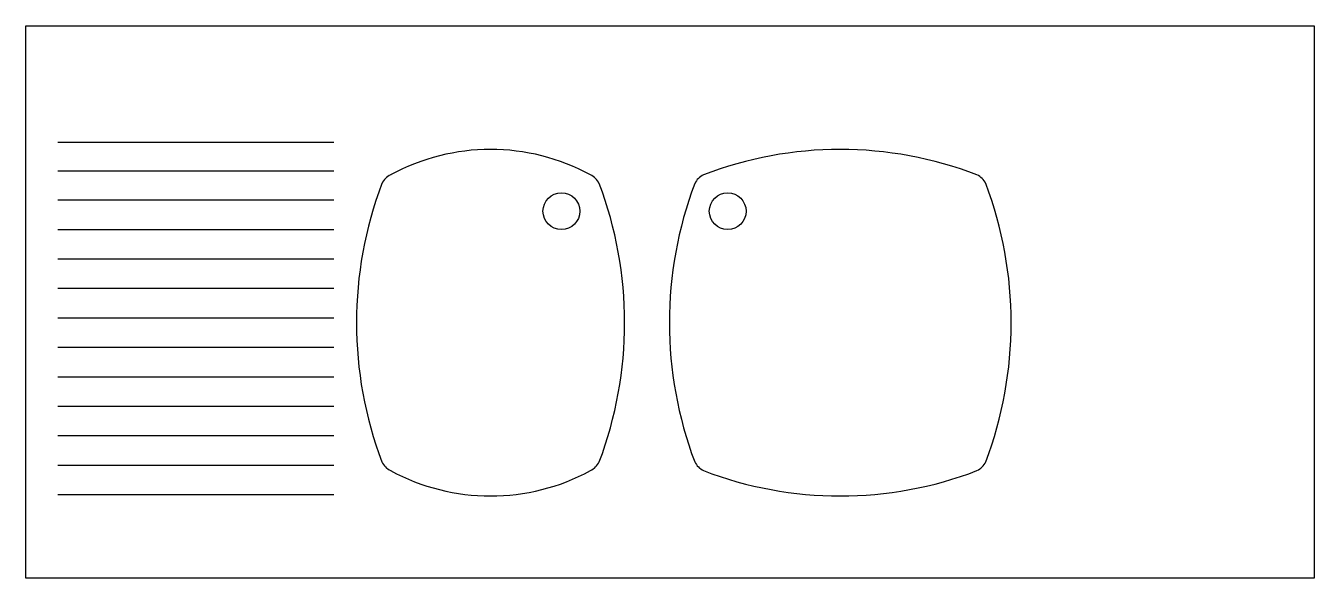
# Model space of a CAD drawing. Extents: x -140 to 0, y -60 to 0.
import ezdxf

# ---------------------------------------------------------------- set-up
doc = ezdxf.new("R2010")
doc.units = 0
doc.header["$LTSCALE"] = 25
doc.header["$MEASUREMENT"] = 0
doc.layers.get('0').update_dxf_attribs({"linetype": 'CONTINUOUS'})

msp = doc.modelspace()

# ---------------------------------------------------------------- linework, layer by layer
at = {"color": 0, "linetype": 'ByBlock'}
for p, q in [((-140, -60), (-140, 0)), ((-140, 0), (0, 0)), ((0, 0), (0, -60)), ((-136.51, -12.63), (-106.51, -12.63)), ((-136.51, -15.77), (-106.51, -15.77)), ((-136.51, -18.91), (-106.51, -18.91)), ((-136.51, -22.11), (-106.51, -22.11)), ((-136.51, -25.31), (-106.51, -25.31)), ((-136.51, -28.51), (-106.51, -28.51)), ((-136.51, -31.71), (-106.51, -31.71)), ((-136.51, -34.91), (-106.51, -34.91)), ((-136.51, -38.11), (-106.51, -38.11)), ((-136.51, -41.31), (-106.51, -41.31)), ((-136.51, -44.51), (-106.51, -44.51)), ((-136.51, -47.71), (-106.51, -47.71)), ((-136.51, -50.91), (-106.51, -50.91)), ((0, -60), (-140, -60))]:
    msp.add_line(p, q, dxfattribs=at)
for centre in [(-81.8, -20.14), (-63.73, -20.14)]:
    msp.add_circle(centre, 2, dxfattribs=at)
for centre, radius, start, end in [((-89.5, -36.18), 22.75, 61.5097, 118.4903), ((-51.5, -54.84), 41.41, 68.9814, 111.0186), ((-99.5, -18), 2, 115.148, 154.852), ((-79.5, -18), 2, 25.148, 64.852), ((-65.5, -18), 2, 115.148, 154.852), ((-37.5, -18), 2, 25.148, 64.852), ((-61.3, -32.25), 42.77, 159.3218, 200.6782), ((-117.7, -32.25), 42.77, 339.3218, 20.6782), ((-27.3, -32.25), 42.77, 159.3218, 200.6782), ((-75.7, -32.25), 42.77, 339.3218, 20.6782), ((-99.5, -46.5), 2, 205.148, 244.852), ((-79.5, -46.5), 2, 295.148, 334.852), ((-65.5, -46.5), 2, 205.148, 244.852), ((-37.5, -46.5), 2, 295.148, 334.852), ((-89.5, -28.32), 22.75, 241.5097, 298.4903), ((-51.5, -9.66), 41.41, 248.9814, 291.0186)]:
    msp.add_arc(centre, radius, start, end, dxfattribs=at)

doc.saveas('drawing.dxf')
